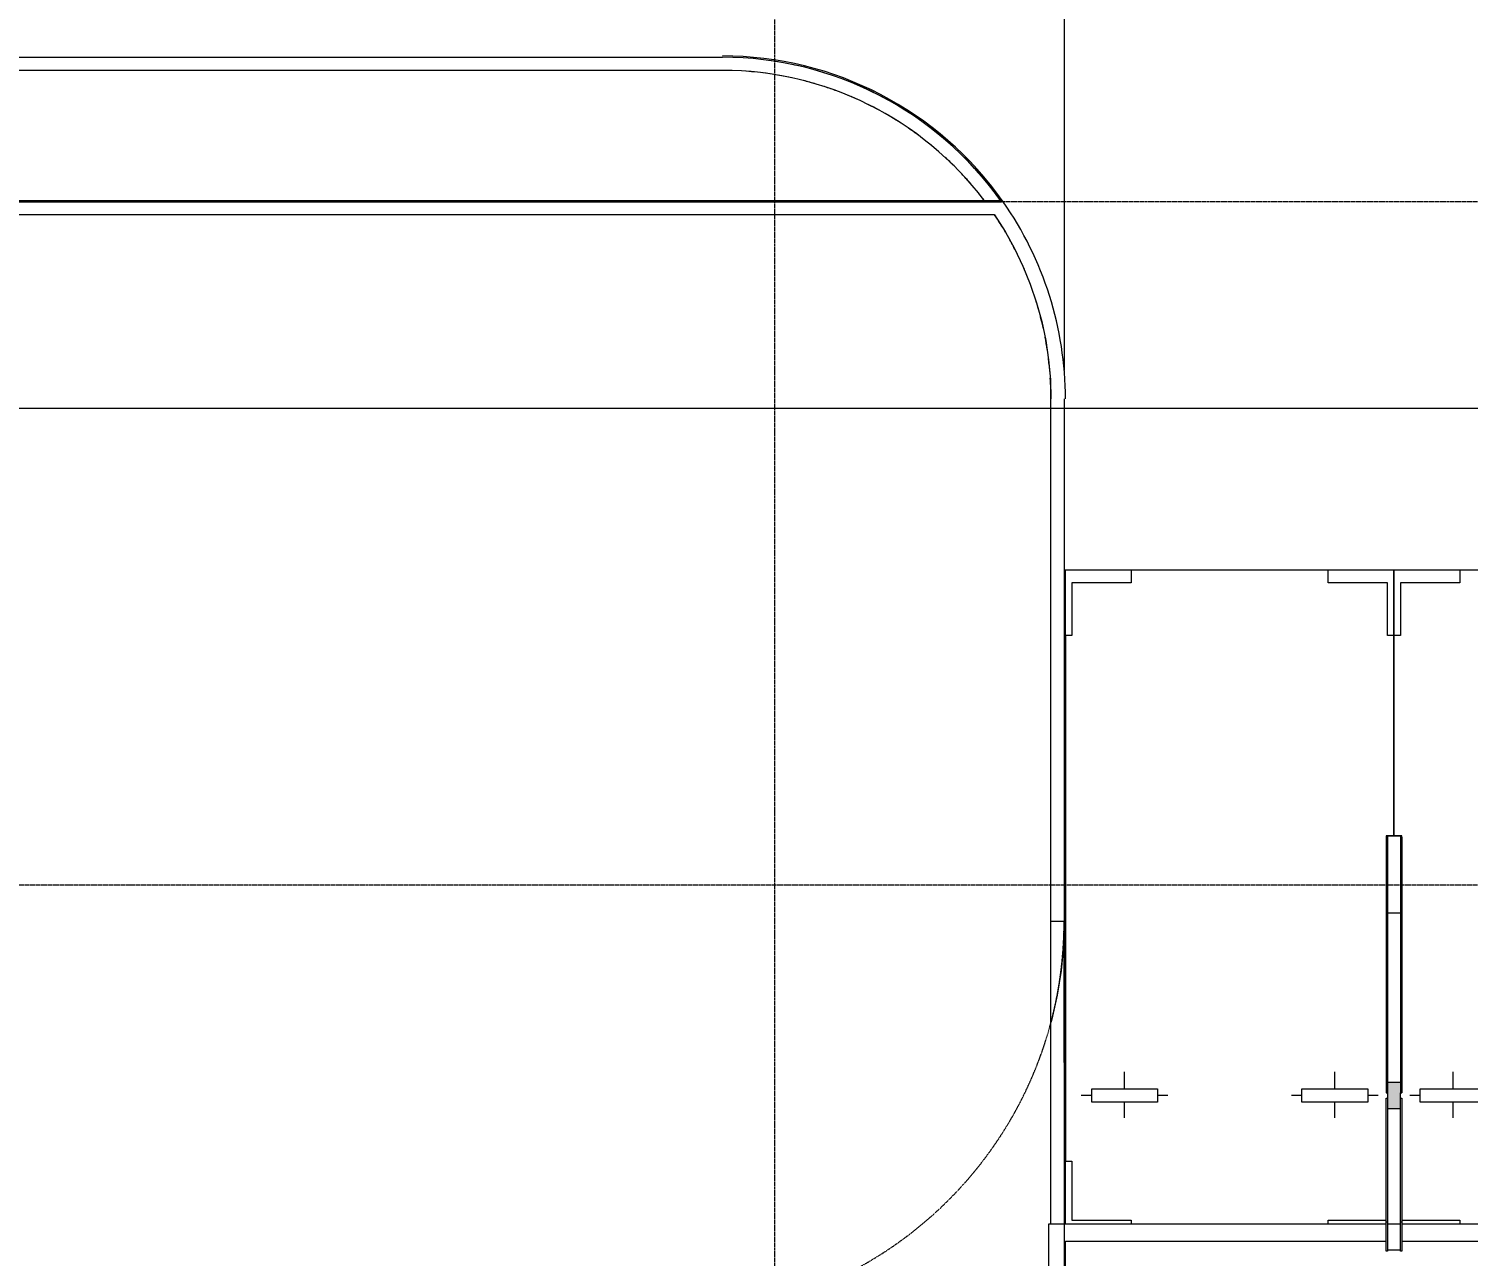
# Model space of a CAD drawing. Header units: millimetres. Extents: x 5356 to 209803, y -16346 to 109894.
# Drawn here: x 55274 to 66228, y 70213 to 79553 of the extents above; entities that cross this region are included whole.
import ezdxf

# ---------------------------------------------------------------- set-up
doc = ezdxf.new("R2010")
doc.units = ezdxf.units.MM
doc.linetypes.add('Grid Line', pattern=[22.225, 12.7, -3.175, 3.175, -3.175])
doc.linetypes.add('IMPORT-Overhead', pattern=[3.96875, 2.38125, -1.5875])
for name, color, linetype, lineweight in [('0-1', 7, 'Continuous', 5), ('A-ANNO-DIMS', 211, 'Continuous', 9), ('A-ANNO-DIMS-220', 211, 'Continuous', 9), ('A-AREA-1', 30, 'IMPORT-Overhead', 9), ('A-DETL-THIN', 151, 'Continuous', 9), ('A-FLOR', 192, 'Continuous', 9), ('A-FLOR-1', 9, 'Continuous', 9), ('A-WALL', 113, 'Continuous', 9), ('C-PRKG', 70, 'Continuous', 9), ('S-COLS', 52, 'Continuous', 9), ('S-COLS-3', 9, 'Continuous', 9), ('S-COLS-4', 52, 'Continuous', 18), ('S-GRID-1', 1, 'Grid Line', 9)]:
    doc.layers.add(name, color=color, linetype=linetype, lineweight=lineweight)
doc.styles.add('Arial_2', font='arial_0.ttf', dxfattribs={"width": 0.9, "height": 660})
doc.dimstyles.new('1_Dim_chi_tiet_khu_đất_2', dxfattribs={"dimscale": 304.8, "dimtxt": 673.371204, "dimasz": 0.866142, "dimexe": 0.721785, "dimexo": 0.0625, "dimgap": 0.072178, "dimtad": 1, "dimdec": 0, "dimrnd": 5, "dimzin": 0, "dimdsep": 46, "dimtxsty": 'Arial_2', "dimblk1": 'OBLIQUE', "dimblk2": 'OBLIQUE', "dimsah": 1, "dimcen": 0.09, "dimdle": 0.721785, "dimazin": 0, "dimtfac": 1, "dimtdec": 4, "dimtix": 1, "dimtmove": 0, "dimatfit": 3, "dimfxl": 2.165354, "dimfxlon": 1, "dimtvp": 1, "dimtolj": 1, "dimtzin": 0, "dimarcsym": 2})

# ---------------------------------------------------------------- blocks, each defined once
blk = doc.blocks.new('NCV_TKTC_KET CAU_rvt-1-TKCS_MB ĐỊNH VỊ MỐC TỌA ĐỘ CÔNG TRÌNH')
at = {"layer": 'A-FLOR-1'}
blk.add_line((63153, 71686), (63153, 72762), dxfattribs=at)
at = {"layer": 'A-FLOR-1', "flags": 128}
blk.add_lwpolyline([(63153, 72762), (63147, 72574), (63129, 72386), (63099, 72200), (63058, 72016), (63053, 71996)], dxfattribs=at)
blk = doc.blocks.new('xe oto1 - xe oto-V168-TKCS_MB ĐỊNH VỊ MỐC TỌA ĐỘ CÔNG TRÌNH')
at = {"layer": 'C-PRKG'}
for p, q in [((-2500, 0), (0, 0)), ((-2500, -4980), (-2500, 0)), ((-500, 0), (0, 0)), ((-500, -100), (-500, 0)), ((0, 0), (0, -500)), ((0, 0), (0, -2025)), ((-2500, 0), (-2000, 0)), ((-2500, -500), (-2500, 0)), ((-2450, -100), (-2450, -500)), ((-2000, -100), (-2450, -100)), ((-2000, 0), (-2000, -100)), ((-50, -100), (-500, -100)), ((-50, -500), (-50, -100)), ((-2450, -500), (-2500, -500)), ((-2500, -500), (-2500, -4500)), ((-2500, -4500), (-2500, -500)), ((0, -500), (-50, -500)), ((0, -500), (0, -2025)), ((0, -2025), (0, -500)), ((-2050, -3950), (-2050, -3820)), ((-2050, -3950), (-2050, -3820)), ((-450, -3950), (-450, -3820)), ((-450, -3950), (-450, -3820)), ((-2300, -4000), (-2380, -4000)), ((-2300, -4000), (-2380, -4000)), ((-2300, -3950), (-1800, -3950)), ((-2300, -4050), (-2300, -3950)), ((-1800, -4050), (-2300, -4050)), ((-2050, -4170), (-2050, -4050)), ((-2050, -4170), (-2050, -4050)), ((-1800, -3950), (-1800, -4050)), ((-1720, -4000), (-1800, -4000)), ((-1720, -4000), (-1800, -4000)), ((-700, -4000), (-780, -4000)), ((-700, -4000), (-780, -4000)), ((-700, -3950), (-200, -3950)), ((-700, -4050), (-700, -3950)), ((-200, -4050), (-700, -4050)), ((-450, -4170), (-450, -4050)), ((-450, -4170), (-450, -4050)), ((-200, -3950), (-200, -4050)), ((-120, -4000), (-200, -4000)), ((-120, -4000), (-200, -4000)), ((-2500, -4500), (-2450, -4500)), ((-2500, -4980), (-2500, -4500)), ((-2450, -4500), (-2450, -4950)), ((-2450, -4950), (-2000, -4950)), ((-2000, -4950), (-2000, -4980)), ((-500, -4950), (-60, -4950)), ((-500, -4980), (-500, -4950))]:
    blk.add_line(p, q, dxfattribs=at)
blk = doc.blocks.new('xe oto1 - xe oto-615462-TKCS_MB ĐỊNH VỊ MỐC TỌA ĐỘ CÔNG TRÌNH')
at = {"layer": 'C-PRKG'}
for p, q in [((-2500, 0), (0, 0)), ((-2500, -2025), (-2500, 0)), ((-500, 0), (0, 0)), ((-500, -100), (-500, 0)), ((0, 0), (0, -500)), ((0, 0), (0, -4980)), ((-2500, 0), (-2000, 0)), ((-2500, -500), (-2500, 0)), ((-2450, -100), (-2450, -500)), ((-2000, -100), (-2450, -100)), ((-2000, 0), (-2000, -100)), ((-50, -100), (-500, -100)), ((-50, -500), (-50, -100)), ((-2450, -500), (-2500, -500)), ((-2500, -500), (-2500, -2025)), ((-2500, -2025), (-2500, -500)), ((0, -500), (-50, -500)), ((0, -500), (0, -4500)), ((0, -4500), (0, -500)), ((-2050, -3950), (-2050, -3820)), ((-2050, -3950), (-2050, -3820)), ((-450, -3950), (-450, -3820)), ((-450, -3950), (-450, -3820)), ((-2300, -4000), (-2380, -4000)), ((-2300, -4000), (-2380, -4000)), ((-2300, -3950), (-1800, -3950)), ((-2300, -4050), (-2300, -3950)), ((-1800, -4050), (-2300, -4050)), ((-2050, -4170), (-2050, -4050)), ((-2050, -4170), (-2050, -4050)), ((-1800, -3950), (-1800, -4050)), ((-1720, -4000), (-1800, -4000)), ((-1720, -4000), (-1800, -4000)), ((-700, -4000), (-780, -4000)), ((-700, -4000), (-780, -4000)), ((-700, -3950), (-200, -3950)), ((-700, -4050), (-700, -3950)), ((-200, -4050), (-700, -4050)), ((-450, -4170), (-450, -4050)), ((-450, -4170), (-450, -4050)), ((-200, -3950), (-200, -4050)), ((-120, -4000), (-200, -4000)), ((-120, -4000), (-200, -4000)), ((-50, -4500), (0, -4500)), ((-50, -4950), (-50, -4500)), ((0, -4500), (0, -4980)), ((-2440, -4950), (-2000, -4950)), ((-2000, -4950), (-2000, -4980)), ((-500, -4950), (-50, -4950)), ((-500, -4980), (-500, -4950))]:
    blk.add_line(p, q, dxfattribs=at)
blk = doc.blocks.new('TRỤ ĐỂ XE - TRỤ ĐỂ XE-2599185-TKCS_MB ĐỊNH VỊ MỐC TỌA ĐỘ CÔNG TRÌNH')
at = {"layer": 'S-COLS-3'}
blk.add_hatch(color=256, dxfattribs=at).paths.add_polyline_path([(50, 100), (-50, 100), (-50, -100), (50, -100), (50, 20)])
at = {"layer": 'S-COLS'}
for p, q in [((-60, 961), (-60, 1185)), ((-60, 1185), (-50, 1185)), ((-50, 1185), (-50, 961)), ((-50, 1177), (50, 1177)), ((50, 961), (50, 1185)), ((50, 1185), (60, 1185)), ((60, 1185), (60, 961)), ((-60, 20), (-60, 961)), ((-50, 961), (-60, 961)), ((50, 978), (-50, 978)), ((-50, 961), (-50, 20)), ((50, 20), (50, 961)), ((60, 961), (50, 961)), ((60, 961), (60, 20)), ((-50, 20), (-60, 20)), ((50, 100), (-50, 100)), ((60, 20), (50, 20)), ((-60, -1363), (-60, -20)), ((-50, -20), (-60, -20)), ((-50, -1363), (-50, -20)), ((50, -100), (-50, -100)), ((50, -1363), (50, -20)), ((60, -20), (50, -20)), ((60, -1363), (60, -20)), ((-60, -1966), (-60, -1363)), ((-50, -1363), (-60, -1363)), ((-50, -1966), (-50, -1363)), ((-50, -1388), (50, -1388)), ((50, -1966), (50, -1363)), ((60, -1363), (50, -1363)), ((60, -1966), (60, -1363)), ((-50, -1966), (-60, -1966)), ((-60, -1966), (-60, -1975)), ((-50, -1974), (-50, -1966)), ((60, -1966), (50, -1966)), ((50, -1974), (50, -1966)), ((60, -1975), (60, -1966)), ((-60, -1975), (60, -1975)), ((-50, -1974), (50, -1974))]:
    blk.add_line(p, q, dxfattribs=at)
at = {"layer": 'S-COLS-4'}
for p, q in [((-50, 20), (-50, -20)), ((50, -20), (50, 20))]:
    blk.add_line(p, q, dxfattribs=at)
blk = doc.blocks.new('DIMBLOCK9-TKCS_MB ĐỊNH VỊ MỐC TỌA ĐỘ CÔNG TRÌNH')
at = {"layer": 'A-ANNO-DIMS-220'}
for p, q in [((33653, 77326), (33653, 76446)), ((33653, 76666), (33653, 77326)), ((127253, 77326), (127253, 76446)), ((127253, 76666), (127253, 77326)), ((33433, 76666), (127473, 76666))]:
    blk.add_line(p, q, dxfattribs=at)
at = {"layer": 'A-ANNO-DIMS-220', "lineweight": 25}
for p, q in [((33653, 76666), (33785, 76798)), ((127253, 76666), (127385, 76798)), ((33653, 76666), (33521, 76534)), ((127253, 76666), (127121, 76534))]:
    blk.add_line(p, q, dxfattribs=at)
at = {"layer": 'A-ANNO-DIMS-220', "color": 0, "insert": (79313, 77545), "char_height": 660, "width": 2734.92, "attachment_point": 1, "line_spacing_factor": 0.941778, "style": 'Arial_2'}
blk.add_mtext('93600', dxfattribs=at)
blk = doc.blocks.new('_Oblique')
at = {"color": 0, "linetype": 'ByBlock', "lineweight": -2}
blk.add_line((-0.5, -0.5), (0.5, 0.5), dxfattribs=at)

msp = doc.modelspace()

# ---------------------------------------------------------------- linework, layer by layer
at = {"layer": 'A-AREA-1'}
msp.add_line((63152.6, 73436.3), (63152.6, 61387.5), dxfattribs=at)
msp.add_arc((60152.6, 72761.9), 3000, 270, 0, dxfattribs=at)
at = {"layer": 'A-DETL-THIN'}
msp.add_line((63152.6, 72361.9), (63152.6, 60861.9), dxfattribs=at)
at = {"layer": 'A-FLOR'}
for p, q in [((63152.6, 83316.9), (63152.6, 76953.1)), ((63152.6, 75436.3), (63162.6, 75436.3)), ((63662.6, 75436.3), (65162.6, 75436.3)), ((66162.6, 75436.3), (67662.6, 75436.3)), ((63052.6, 70456.1), (63052.6, 72761.8)), ((63152.6, 71686.3), (63152.6, 70456.3)), ((65602.6, 70456.3), (63032.6, 70456.3)), ((63032.6, 70456.3), (63032.6, 69741.9)), ((73102.6, 70456.3), (65722.6, 70456.3)), ((63162.6, 69871.9), (63162.6, 70326.3)), ((63162.6, 70326.3), (65602.6, 70326.3)), ((65722.6, 70326.3), (73102.6, 70326.3))]:
    msp.add_line(p, q, dxfattribs=at)
for radius, start, end in [(2600, 80.63331, 82.08497), (2500, 81.84817, 85.91307), (2500, 77.77226, 80.21785), (2600, 76.61901, 78.12743), (2600, 72.65428, 74.16985), (2500, 73.69635, 76.0255), (2500, 69.62043, 71.8849), (2600, 68.71207, 70.21226), (2600, 64.78199, 66.25463), (2500, 65.54452, 67.76784), (2500, 61.4686, 63.66344), (2600, 60.85919, 62.29697), (2500, 57.39269, 59.56664), (2600, 56.94109, 58.33928), (2500, 53.31677, 55.47476), (2600, 53.02622, 54.38155), (2500, 49.24085, 51.38624), (2600, 49.11365, 50.42378), (2500, 45.16493, 47.30013), (2600, 45.20278, 46.46597), (2500, 41.08902, 43.2158), (2600, 41.29321, 42.50811), (2600, 37.38464, 38.55019), (2500, 37.1645, 39.13281), (2500, 30.44995, 34.05524), (2500, 26.84115, 29.26278), (2500, 23.228, 25.42823), (2500, 19.60811, 21.73069), (2500, 15.97702, 18.07883), (2500, 12.32516, 14.44774), (2500, 8.62763, 10.82784), (2500, 4.79309, 7.21466), (2500, 0, 3.60585)]:
    msp.add_arc((60552.6, 76736.9), radius, start, end, dxfattribs=at)
at = {"layer": 'A-WALL'}
for p, q in [((45952.6, 79336.9), (60552.6, 79336.9)), ((60552.6, 79236.9), (46052.6, 79236.9)), ((54962.6, 78246.9), (62678.8, 78246.9)), ((54962.6, 78236.9), (62676.2, 78236.9)), ((62678.8, 78246.9), (62678.8, 78236.9)), ((62688.5, 78236.9), (62678.8, 78236.9)), ((62623.8, 78136.9), (54962.6, 78136.9)), ((63052.6, 72761.8), (63052.6, 76736.9)), ((63152.6, 76736.9), (63152.6, 72761.8)), ((63052.6, 72761.8), (63152.6, 72761.8))]:
    msp.add_line(p, q, dxfattribs=at)
at = {"layer": 'A-WALL', "flags": 128}
msp.add_lwpolyline([(62623.8, 78136.9), (62703.3, 78011.4), (62775.2, 77881.4), (62839.3, 77747.4), (62895.3, 77609.7), (62943, 77469), (62982.2, 77325.7), (63012.9, 77180.4), (63034.9, 77033.4), (63048.1, 76885.4), (63052.6, 76736.9)], dxfattribs=at)
at = {"layer": 'A-WALL'}
for radius, start, end in [(2610, 35.0995, 90), (2600, 35.52846, 90), (2600, 35.50466, 90), (2500, 37.15692, 90), (2610, 360, 35.07951), (2610, 33.98743, 34.52388)]:
    msp.add_arc((60552.6, 76736.9), radius, start, end, dxfattribs=at)
at = {"layer": 'S-GRID-1'}
for p, q in [((60952.6, 20960.6), (60952.6, 80482.7)), ((131551.8, 78236.9), (29351.8, 78236.9)), ((131551.8, 73036.9), (29351.8, 73036.9))]:
    msp.add_line(p, q, dxfattribs=at)

# ---------------------------------------------------------------- block references
at = {"layer": '0-1'}
msp.add_blockref('NCV_TKTC_KET CAU_rvt-1-TKCS_MB ĐỊNH VỊ MỐC TỌA ĐỘ CÔNG TRÌNH', (0, 0), dxfattribs=at)
at = {"layer": 'C-PRKG'}
for name, p in [('xe oto1 - xe oto-V168-TKCS_MB ĐỊNH VỊ MỐC TỌA ĐỘ CÔNG TRÌNH', (65662.6, 75436.3)), ('xe oto1 - xe oto-615462-TKCS_MB ĐỊNH VỊ MỐC TỌA ĐỘ CÔNG TRÌNH', (68162.6, 75436.3))]:
    msp.add_blockref(name, p, dxfattribs=at)
at = {"layer": 'S-COLS', "rotation": 180}
msp.add_blockref('TRỤ ĐỂ XE - TRỤ ĐỂ XE-2599185-TKCS_MB ĐỊNH VỊ MỐC TỌA ĐỘ CÔNG TRÌNH', (65662.6, 71436.3), dxfattribs=at)

# ---------------------------------------------------------------- dimensions: what is measured, and where the dimension line sits
at = {"layer": 'A-ANNO-DIMS'}
dim = msp.add_linear_dim(base=(127252.6, 76666.3), p1=(33652.6, 77326.3), p2=(127252.6, 77326.3), dimstyle='1_Dim_chi_tiet_khu_đất_2', override={"dimpost": '<>', "dimfxl": 93600}, dxfattribs=at)
dim.commit()
dim.dimension.update_dxf_attribs({"geometry": 'DIMBLOCK9-TKCS_MB ĐỊNH VỊ MỐC TỌA ĐỘ CÔNG TRÌNH', "text_midpoint": (80452.6, 77025.5)})

doc.saveas('drawing.dxf')
